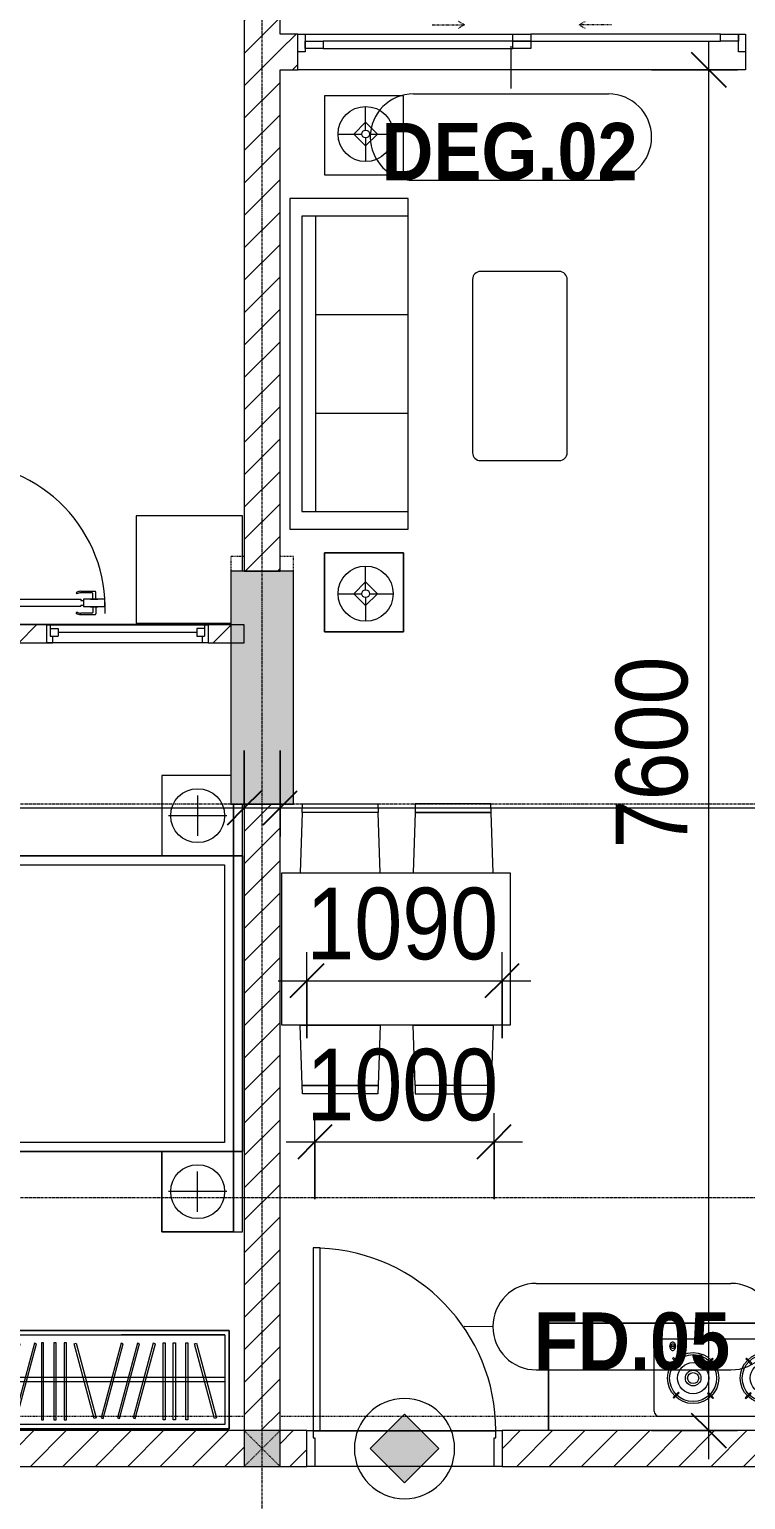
# Model space of a CAD drawing. Header units: millimetres. Extents: x 1591 to 240306, y -15958 to 82755.
# Drawn here: x 117854 to 121854, y 35352 to 43563 of the extents above; entities that cross this region are included whole.
import ezdxf

# ---------------------------------------------------------------- set-up
doc = ezdxf.new("R2010")
doc.units = ezdxf.units.MM
for name, pattern in [('Dash', [6, 3, -3]), ('Dash 1_8_', [6.35, 3.175, -3.175]), ('Grid Line', [22.225, 12.7, -3.175, 3.175, -3.175])]:
    doc.linetypes.add(name, pattern=pattern)
for name, color, linetype, lineweight in [('0-1', 7, 'Continuous', 5), ('A-ANNO-DIMS', 211, 'Continuous', 9), ('A-ANNO-DIMS-160', 211, 'Continuous', 9), ('A-ANNO-NOTE', 131, 'Continuous', 9), ('A-AREA', 32, 'Dash 1_8_', 9), ('A-DETL-GENF-1', 9, 'Continuous', 9), ('A-DETL-GENF-2', 1, 'Continuous', 9), ('A-DOOR', 31, 'Continuous', 9), ('A-DOOR-1', 254, 'Continuous', 9), ('A-DOOR-2', 9, 'Continuous', 9), ('A-DOOR-3', 1, 'Continuous', 9), ('A-DOOR-FRAM', 31, 'Continuous', 9), ('A-DOOR-FRAM-1', 1, 'Continuous', 9), ('A-DOOR-HDLN', 31, 'Dash', 9), ('A-DOOR-IDEN', 31, 'Continuous', 9), ('A-FLOR-1', 250, 'Continuous', 9), ('A-FLOR-2', 9, 'Continuous', 9), ('A-GLAZ-1', 254, 'Continuous', 9), ('A-GLAZ-2', 9, 'Continuous', 9), ('A-WALL', 113, 'Continuous', 9), ('A-WALL-1', 253, 'Continuous', 18), ('A-WALL-2', 9, 'Continuous', 9), ('A-WALL-3', 113, 'Continuous', 18), ('A-WALL-PATT-1', 10, 'Continuous', 9), ('A-WALL-PATT-2', 111, 'Continuous', 9), ('G-IMPT-1', 254, 'Continuous', 9), ('I-FURN', 30, 'Continuous', 9), ('I-FURN-1', 254, 'Continuous', 9), ('S-COLS', 52, 'Continuous', 9), ('S-COLS-1', 52, 'Continuous', 5), ('S-COLS-2', 7, 'Continuous', 18), ('S-COLS-5', 52, 'Continuous', 18), ('S-COLS-HDLN', 52, 'Dash', 9), ('S-GRID-1', 1, 'Grid Line', 9)]:
    doc.layers.add(name, color=color, linetype=linetype, lineweight=lineweight)
doc.styles.add('Arial_B_3', font='arialbd_0.ttf', dxfattribs={"width": 0.9, "height": 320})
doc.styles.add('UTM Avo', font='UTM Avo.ttf', dxfattribs={"width": 0.9, "height": 400})
doc.dimstyles.new('1_Dim_chi_tiet_2_5', dxfattribs={"dimscale": 304.8, "dimtxt": 399.720379, "dimasz": 0.629921, "dimexe": 0.524934, "dimexo": 0.0625, "dimgap": 0.052493, "dimtad": 1, "dimdec": 0, "dimrnd": 5, "dimzin": 0, "dimdsep": 46, "dimtxsty": 'UTM Avo', "dimblk1": 'OBLIQUE', "dimblk2": 'OBLIQUE', "dimsah": 1, "dimcen": 0.09, "dimdle": 0.524934, "dimazin": 0, "dimtfac": 1, "dimtdec": 4, "dimtix": 1, "dimtmove": 0, "dimatfit": 3, "dimfxl": 1.049869, "dimfxlon": 1, "dimtvp": 1, "dimtolj": 1, "dimtzin": 0, "dimarcsym": 2})
doc.dimstyles.new('1_Dim_chi_tiet_2_5_1', dxfattribs={"dimscale": 304.8, "dimtxt": 399.720379, "dimasz": 0.629921, "dimexe": 0.524934, "dimexo": 0.0625, "dimgap": 0.052493, "dimtad": 1, "dimdec": 0, "dimrnd": 5, "dimzin": 0, "dimdsep": 46, "dimtxsty": 'UTM Avo', "dimblk1": 'OBLIQUE', "dimblk2": 'OBLIQUE', "dimsah": 1, "dimcen": 0.09, "dimdle": 0.524934, "dimazin": 0, "dimtfac": 1, "dimtdec": 4, "dimtix": 1, "dimtmove": 0, "dimatfit": 3, "dimfxl": 1.049869, "dimfxlon": 1, "dimtvp": 1, "dimtolj": 1, "dimtzin": 0, "dimarcsym": 2})
pattern_1 = [(45, (11001.35, 0), (-90.50967, 90.50967), [])]

# ---------------------------------------------------------------- blocks, each defined once
blk = doc.blocks.new('NCV_TKTC_KET CAU_rvt-1-TKCS_MB TẦNG 3-4')
at = {"layer": 'S-COLS-1'}
blk.add_hatch(color=256, dxfattribs=at).paths.add_polyline_path([(108327.6, 39236.9), (108327.6, 40536.9), (107977.6, 40536.9), (107977.6, 39236.9)])
at = {"layer": 'A-FLOR-1'}
blk.add_line((107977.6, 40239), (106452.6, 40239), dxfattribs=at)
at = {"layer": 'S-COLS-2'}
for p, q in [((108327.6, 40536.9), (107977.6, 40536.9)), ((107977.6, 40536.9), (107977.6, 39236.9)), ((108327.6, 39236.9), (108327.6, 40536.9)), ((107977.6, 39236.9), (108327.6, 39236.9))]:
    blk.add_line(p, q, dxfattribs=at)
blk = doc.blocks.new('RES_BAN AN 1 - RES_BAN AN 1-885813-TKCS_MB TẦNG 3-4')
at = {"layer": 'I-FURN-1'}
for p, q in [((-425, 1275), (425, 1275)), ((-425, 0), (-425, 1275)), ((425, 1275), (425, 0)), ((-761.9, 1168.8), (-809.6, 1167.2)), ((-809.6, 1167.2), (-809.6, 745.3)), ((-425, 1180), (-761.9, 1168.8)), ((-761.9, 1168.8), (-761.9, 743.8)), ((-761.9, 743.8), (-761.9, 1168.8)), ((-425, 732.5), (-425, 1180)), ((425, 1180), (761.9, 1168.8)), ((425, 732.5), (425, 1180)), ((761.9, 1168.8), (761.9, 743.8)), ((761.9, 1168.8), (761.9, 743.8)), ((809.6, 1167.2), (761.9, 1168.8)), ((809.6, 745.3), (809.6, 1167.2)), ((-809.6, 745.3), (-761.9, 743.8)), ((-761.9, 743.8), (-425, 732.5)), ((761.9, 743.8), (425, 732.5)), ((761.9, 743.8), (809.6, 745.3)), ((-809.6, 536.9), (-761.9, 538.5)), ((-809.6, 115.1), (-809.6, 536.9)), ((-425, 549.7), (-761.9, 538.5)), ((-761.9, 538.5), (-761.9, 113.5)), ((-761.9, 538.5), (-761.9, 113.5)), ((-425, 102.3), (-425, 549.7)), ((425, 549.7), (761.9, 538.5)), ((425, 102.3), (425, 549.7)), ((761.9, 538.5), (761.9, 113.5)), ((761.9, 538.5), (809.6, 536.9)), ((761.9, 113.5), (761.9, 538.5)), ((809.6, 536.9), (809.6, 115.1)), ((-761.9, 113.5), (-809.6, 115.1)), ((-761.9, 113.5), (-425, 102.3)), ((761.9, 113.5), (425, 102.3)), ((809.6, 115.1), (761.9, 113.5)), ((425, 0), (-425, 0))]:
    blk.add_line(p, q, dxfattribs=at)
blk = doc.blocks.new('LOBBY_SOFA_1 - LOBBY_SOFA_1-885811-TKCS_MB TẦNG 3-4')
at = {"layer": 'I-FURN'}
for p, q in [((-2556, 0), (-2556, -660)), ((-708, 0), (-2556, 0)), ((-708, -660), (-708, 0)), ((-2457, -66), (-2457, -660)), ((-807, -66), (-2457, -66)), ((-807, -660), (-807, -66)), ((-807, -143), (-2457, -143)), ((-1907, -143), (-1907, -660)), ((-1357, -143), (-1357, -660)), ((-3128.2, -193.5), (-2688.2, -193.5)), ((-3128.2, -633.5), (-3128.2, -193.5)), ((-2688.2, -193.5), (-2688.2, -633.5)), ((-575.9, -193.5), (-575.9, -633.5)), ((-135.9, -193.5), (-575.9, -193.5)), ((-135.9, -633.5), (-135.9, -193.5)), ((-2915.4, -269), (-2915.4, -401)), ((-348.6, -269), (-348.6, -401)), ((-2915.4, -357), (-2981.4, -423)), ((-2849.4, -423), (-2915.4, -357)), ((-414.6, -423), (-348.6, -357)), ((-348.6, -357), (-282.6, -423)), ((-2937.4, -423), (-3069.4, -423)), ((-2981.4, -423), (-2915.4, -489)), ((-2915.4, -489), (-2849.4, -423)), ((-2915.4, -445), (-2915.4, -577)), ((-2893.4, -423), (-2761.4, -423)), ((-370.6, -423), (-502.6, -423)), ((-348.6, -489), (-414.6, -423)), ((-282.6, -423), (-348.6, -489)), ((-348.6, -445), (-348.6, -577)), ((-326.6, -423), (-194.6, -423)), ((-2688.2, -633.5), (-3128.2, -633.5)), ((-575.9, -633.5), (-135.9, -633.5)), ((-2556, -660), (-708, -660)), ((-2172.3, -1064.5), (-2172.3, -1504.5)), ((-1160.3, -1020.5), (-2128.3, -1020.5)), ((-1116.3, -1504.5), (-1116.3, -1064.5)), ((-2128.3, -1548.5), (-1160.3, -1548.5))]:
    blk.add_line(p, q, dxfattribs=at)
for centre, radius in [((-2915.4, -423), 154), ((-348.6, -423), 154), ((-2915.4, -423), 22), ((-348.6, -423), 22)]:
    blk.add_circle(centre, radius, dxfattribs=at)
for centre, start, end in [((-2128.3, -1064.5), 90, 180), ((-1160.3, -1064.5), 0, 90), ((-2128.3, -1504.5), 180, 270), ((-1160.3, -1504.5), 270, 0)]:
    blk.add_arc(centre, 44, start, end, dxfattribs=at)
at = {"layer": 'I-FURN-1'}
for p, q in [((-708, 0), (-2556, 0)), ((-2556, 0), (-2556, -660)), ((-708, -660), (-708, 0)), ((-2688.2, -193.5), (-3128.2, -193.5)), ((-3128.2, -193.5), (-3128.2, -633.5)), ((-2688.2, -633.5), (-2688.2, -193.5)), ((-135.9, -193.5), (-575.9, -193.5)), ((-575.9, -193.5), (-575.9, -633.5)), ((-135.9, -633.5), (-135.9, -193.5)), ((-3128.2, -633.5), (-2688.2, -633.5)), ((-575.9, -633.5), (-135.9, -633.5)), ((-2556, -660), (-708, -660)), ((-2172.3, -1064.5), (-2172.3, -1504.5)), ((-1160.3, -1020.5), (-2128.3, -1020.5)), ((-1116.3, -1504.5), (-1116.3, -1064.5)), ((-2128.3, -1548.5), (-1160.3, -1548.5))]:
    blk.add_line(p, q, dxfattribs=at)
for centre, start, end in [((-2128.3, -1064.5), 90, 180), ((-1160.3, -1064.5), 0, 90), ((-2128.3, -1504.5), 180, 270), ((-1160.3, -1504.5), 270, 0)]:
    blk.add_arc(centre, 44, start, end, dxfattribs=at)
blk = doc.blocks.new('HE BEP B_ - HE BEP B_-440115-TKCS_MB TẦNG 3-4')
at = {"layer": 'I-FURN'}
for p, q in [((599.3, 521.3), (1380.9, 521.3)), ((569.3, 491.3), (569.3, 119.3)), ((679.8, 418.4), (675.4, 414)), ((675.4, 414), (704.6, 384.9)), ((709, 389.3), (679.8, 418.4)), ((897.4, 421.2), (868.3, 392)), ((872.7, 387.6), (901.8, 416.8)), ((901.8, 416.8), (897.4, 421.2)), ((1078.5, 416.8), (1082.9, 421.2)), ((1107.6, 387.6), (1078.5, 416.8)), ((1082.9, 421.2), (1112, 392)), ((1271.3, 389.3), (1300.4, 418.4)), ((1304.8, 414), (1275.7, 384.9)), ((1300.4, 418.4), (1304.8, 414)), ((1410.9, 491.3), (1410.9, 119.3)), ((704.6, 384.9), (709, 389.3)), ((868.3, 392), (872.7, 387.6)), ((1112, 392), (1107.6, 387.6)), ((1275.7, 384.9), (1271.3, 389.3)), ((672.7, 196.4), (701.8, 225.6)), ((677.1, 192.1), (672.7, 196.4)), ((706.2, 221.2), (677.1, 192.1)), ((701.8, 225.6), (706.2, 221.2)), ((865.5, 223.9), (869.9, 228.3)), ((894.6, 194.8), (865.5, 223.9)), ((869.9, 228.3), (899, 199.2)), ((899, 199.2), (894.6, 194.8)), ((1110.3, 228.3), (1081.2, 199.2)), ((1081.2, 199.2), (1085.6, 194.8)), ((1085.6, 194.8), (1114.7, 223.9)), ((1114.7, 223.9), (1110.3, 228.3)), ((1278.4, 225.6), (1274, 221.2)), ((1274, 221.2), (1303.2, 192.1)), ((1307.6, 196.4), (1278.4, 225.6)), ((1303.2, 192.1), (1307.6, 196.4)), ((599.3, 89.3), (1380.9, 89.3)), ((656.9, 130.4), (656.9, 126.5)), ((689.4, 130.4), (656.9, 130.4)), ((656.9, 126.5), (689.4, 126.5)), ((689.4, 126.5), (689.4, 130.4)), ((1290.8, 126.5), (1290.8, 130.4)), ((1290.8, 130.4), (1323.3, 130.4)), ((1323.3, 126.5), (1290.8, 126.5)), ((1323.3, 130.4), (1323.3, 126.5))]:
    blk.add_line(p, q, dxfattribs=at)
for centre, radius in [((787.2, 306.6), 142.6), ((787.2, 306.6), 131.3), ((1193, 306.6), 142.6), ((1193, 306.6), 131.3), ((787.2, 306.6), 87.2), ((787.2, 306.6), 43.6), ((787.2, 306.6), 30.9), ((1193, 306.6), 87.2), ((1193, 306.6), 43.6), ((1193, 306.6), 30.9)]:
    blk.add_circle(centre, radius, dxfattribs=at)
for centre, radius, start, end in [((599.3, 491.3), 30, 90, 180), ((1380.9, 491.3), 30, 0, 90), ((599.3, 119.3), 30, 180, 270), ((690.4, 128.8), 33.5, 163.94189, 180), ((690.4, 128.8), 33.5, 180, 196.05811), ((681.9, 131.3), 24.7, 145.20397, 163.94189), ((681.9, 126.4), 24.7, 196.05811, 214.79603), ((673.1, 128.4), 11.6, 9.9102, 170.0898), ((673.1, 128.4), 11.6, 189.71775, 350.28225), ((676.6, 135), 18.1, 120.79762, 145.20397), ((676.6, 122.6), 18.1, 214.79603, 239.20238), ((673.2, 140.7), 11.5, 90, 120.79762), ((673.2, 116.9), 11.5, 239.20238, 270), ((673.2, 140.7), 11.5, 59.20238, 90), ((673.2, 116.9), 11.5, 270, 300.79762), ((669.8, 135), 18.1, 34.79603, 59.20238), ((669.8, 122.6), 18.1, 300.79762, 325.20397), ((664.4, 131.3), 24.7, 16.05811, 34.79603), ((664.4, 126.4), 24.7, 325.20397, 343.94189), ((655.9, 128.8), 33.5, 0, 16.05811), ((655.9, 128.8), 33.5, 343.94189, 0), ((1324.3, 128.8), 33.5, 163.94189, 180), ((1324.3, 128.8), 33.5, 180, 196.05811), ((1315.8, 131.3), 24.7, 145.20397, 163.94189), ((1315.8, 126.4), 24.7, 196.05811, 214.79603), ((1310.5, 135), 18.1, 120.79762, 145.20397), ((1310.5, 122.6), 18.1, 214.79603, 239.20238), ((1307.2, 128.4), 11.6, 9.9102, 170.0898), ((1307.2, 128.4), 11.6, 189.71775, 350.28225), ((1307.1, 140.7), 11.5, 90, 120.79762), ((1307.1, 116.9), 11.5, 239.20238, 270), ((1307.1, 140.7), 11.5, 59.20238, 90), ((1307.1, 116.9), 11.5, 270, 300.79762), ((1303.7, 135), 18.1, 34.79603, 59.20238), ((1303.7, 122.6), 18.1, 300.79762, 325.20397), ((1298.3, 131.3), 24.7, 16.05811, 34.79603), ((1298.3, 126.4), 24.7, 325.20397, 343.94189), ((1289.8, 128.8), 33.5, 0, 16.05811), ((1289.8, 128.8), 33.5, 343.94189, 0), ((1380.9, 119.3), 30, 270, 0)]:
    blk.add_arc(centre, radius, start, end, dxfattribs=at)
at = {"layer": 'I-FURN-1'}
for p, q in [((2000, 600), (2000, 0)), ((2000, 0), (2000, 600)), ((2000, 0), (0, 0)), ((0, 0), (2000, 0)), ((0, 0), (0, -1600)), ((0, 0), (0, -1600)), ((-121.9, -320.4), (-478.1, -320.4)), ((-495.6, -337.9), (-495.6, -1182.5)), ((-441.3, -773.8), (-441.3, -400.4)), ((-410.2, -351.9), (-410.2, -822.3)), ((-388, -347.1), (-183.5, -347.1)), ((-382.2, -347.1), (-382.2, -827.2)), ((-354.2, -347.1), (-354.2, -827.2)), ((-326.2, -347.1), (-326.2, -827.2)), ((-298.2, -347.1), (-298.2, -827.2)), ((-270.2, -347.1), (-270.2, -827.2)), ((-242.2, -347.1), (-242.2, -827.2)), ((-214.2, -347.1), (-214.2, -827.2)), ((-186.2, -347.1), (-186.2, -827.2)), ((-158.2, -353.5), (-158.2, -820.8)), ((-130.2, -400.4), (-130.2, -773.8)), ((-104.4, -1182.5), (-104.4, -337.9)), ((-183.5, -827.2), (-388, -827.2)), ((-371.1, -881.2), (-184.4, -881.2)), ((-424.5, -1120), (-424.5, -934.5)), ((-131.1, -934.5), (-131.1, -1120)), ((-453.5, -1016.6), (-446.4, -1004.2)), ((-444.4, -1042.1), (-323.5, -1093.7)), ((-314.6, -1078.3), (-419.7, -999.4)), ((-323.5, -1093.7), (-314.6, -1078.3)), ((-478.1, -1200), (-121.9, -1200)), ((-184.4, -1173.3), (-371.1, -1173.3)), ((0, -1600), (-600, -1600)), ((0, -1600), (-600, -1600))]:
    blk.add_line(p, q, dxfattribs=at)
for centre, radius in [((-451.1, -961.5), 17.8), ((-451.1, -1068.2), 17.8), ((-317.8, -1028.4), 22.2)]:
    blk.add_circle(centre, radius, dxfattribs=at)
for centre, radius, start, end in [((-478.1, -337.9), 17.5, 90, 180), ((-121.9, -337.9), 17.5, 360, 90), ((-388, -400.4), 53.3, 90, 180), ((-183.5, -400.4), 53.3, 0, 90), ((-388, -773.8), 53.3, 180, 270), ((-183.5, -773.8), 53.3, 270, 0), ((-371.1, -934.5), 53.3, 90, 180), ((-184.4, -934.5), 53.3, 0, 90), ((-438.1, -1025.5), 17.8, 150.0479, 249.46209), ((-431, -1013.1), 17.8, 50.53825, 150.0479), ((-371.1, -1120), 53.3, 180, 270), ((-184.4, -1120), 53.3, 270, 0), ((-478.1, -1182.5), 17.5, 180, 270), ((-121.9, -1182.5), 17.5, 270, 360)]:
    blk.add_arc(centre, radius, start, end, dxfattribs=at)
blk = doc.blocks.new('M_Fixed - 900 x 1400-901190-TKCS_MB TẦNG 3-4')
at = {"layer": 'A-GLAZ-2'}
for p, q in [((-450, 63), (-431, 63)), ((-431, 63), (-431, 0)), ((-431, 44), (-387, 44)), ((-387, 44), (-387, 0)), ((-387, 22), (387, 22)), ((387, 44), (387, 0)), ((431, 44), (387, 44)), ((431, 63), (431, 0)), ((448.9, 63), (431, 63)), ((-450, -37), (-418, -37)), ((-431, 0), (-387, 0)), ((-418, 0), (-418, -37)), ((387, 0), (431, 0)), ((418, 0), (418, -37)), ((450, -37), (418, -37))]:
    blk.add_line(p, q, dxfattribs=at)
blk = doc.blocks.new('GIUONG NGU-2TAB-1600x2000 - GIUONG NGU-2TAB-1600x2000-V182-TKCS_MB TẦNG 3-4')
at = {"layer": 'I-FURN-1'}
for p, q in [((458.5, 0), (168.3, 0)), ((458.5, -50), (458.5, 0)), ((2108.2, 0), (458.5, 0)), ((458.5, 0), (458.5, -50)), ((458.5, 0), (2108.2, 0)), ((2108.2, -50), (2108.2, 0)), ((8.5, -65), (8.5, -450.3)), ((8.5, -65), (8.5, -450.3)), ((458.5, -50), (168.3, -50)), ((168.3, -50), (458.5, -50)), ((458.5, -50), (168.3, -50)), ((458.5, -450.3), (458.5, -50)), ((2108.2, -50), (458.5, -50)), ((458.5, -50), (458.5, -1938.9)), ((458.5, -50), (2108.2, -50)), ((458.5, -1938.9), (458.5, -50)), ((458.5, -450.3), (458.5, -50)), ((458.5, -50), (2108.2, -50)), ((2558.2, 0), (2108.2, 0)), ((2108.2, 0), (2108.2, -50)), ((2558.2, -50), (2108.2, -50)), ((2108.2, -50), (2108.2, -450.3)), ((2108.2, -1938.9), (2108.2, -50)), ((2108.2, -50), (2558.2, -50)), ((2108.2, -50), (2558.2, -50)), ((2108.2, -450.3), (2108.2, -50)), ((2108.2, -50), (2108.2, -1938.9)), ((2558.2, -50), (2558.2, 0)), ((2558.2, -450.3), (2558.2, -50)), ((2558.2, -50), (2558.2, -450.3)), ((233.5, -86.8), (233.5, -413.5)), ((508.5, -100), (2058.2, -100)), ((508.5, -1938.9), (508.5, -100)), ((2058.2, -100), (2058.2, -1938.9)), ((2333.2, -86.8), (2333.2, -413.5)), ((120.2, -250.2), (346.8, -250.2)), ((2446.5, -250.2), (2219.8, -250.2)), ((8.5, -450.3), (458.5, -450.3)), ((8.5, -450.3), (458.5, -450.3)), ((2108.2, -450.3), (2558.2, -450.3)), ((2558.2, -450.3), (2108.2, -450.3)), ((1997.1, -2000), (569.6, -2000)), ((569.6, -2050), (1997.1, -2050)), ((1997.1, -2050), (569.6, -2050))]:
    blk.add_line(p, q, dxfattribs=at)
for centre in [(233.5, -250.2), (2333.2, -250.2)]:
    blk.add_circle(centre, 150.7, dxfattribs=at)
for centre, radius, start, end in [((569.6, -1938.9), 111.1, 180, 270), ((569.6, -1938.9), 111.1, 180, 270), ((569.6, -1938.9), 61.1, 180, 270), ((1997.1, -1938.9), 111.1, 270, 360), ((1997.1, -1938.9), 61.1, 270, 0), ((1997.1, -1938.9), 111.1, 270, 0)]:
    blk.add_arc(centre, radius, start, end, dxfattribs=at)
blk = doc.blocks.new('TU QUAN AO-SUITE ROOM_3 - TU QUAN AO-SUITE ROOM_3-885817-TKCS_MB TẦNG 3-4')
at = {"layer": 'I-FURN-1'}
for p, q in [((0, 0), (-550, 0)), ((-550, 0), (-550, -1500)), ((-550, -1500), (-550, 0)), ((-550, 0), (0, 0)), ((0, -1500), (0, 0)), ((0, 0), (0, -1500)), ((-550, -24), (-550, -576)), ((-526, -24), (-24, -24)), ((-526, -1476), (-526, -24)), ((-526, -24), (-526, -600)), ((-478.3, -181.1), (-61.3, -69.4)), ((-58.2, -80.9), (-475.2, -192.7)), ((-287, -24), (-287, -576)), ((-263, -24), (-263, -576)), ((-61.3, -69.4), (-58.2, -80.9)), ((-24, -24), (-24, -1476)), ((-480.1, -229.7), (-50.1, -229.7)), ((-480.1, -241.7), (-480.1, -229.7)), ((-50.1, -241.7), (-480.1, -241.7)), ((-475.2, -192.7), (-478.3, -181.1)), ((-50.1, -229.7), (-50.1, -241.7)), ((-480.1, -299.2), (-50.1, -299.2)), ((-480.1, -311.2), (-480.1, -299.2)), ((-50.1, -311.2), (-480.1, -311.2)), ((-50.1, -299.2), (-50.1, -311.2)), ((-480.1, -356.4), (-50.1, -356.4)), ((-480.1, -368.4), (-480.1, -356.4)), ((-50.1, -368.4), (-480.1, -368.4)), ((-50.1, -356.4), (-50.1, -368.4)), ((-475.2, -411.5), (-478.3, -423.1)), ((-478.3, -423.1), (-61.3, -534.9)), ((-58.2, -523.3), (-475.2, -411.5)), ((-475.2, -500.3), (-478.3, -511.9)), ((-478.3, -511.9), (-61.3, -623.6)), ((-58.2, -612.1), (-475.2, -500.3)), ((-61.3, -534.9), (-58.2, -523.3)), ((-526, -1476), (-526, -600)), ((-475.2, -591.5), (-478.3, -603.1)), ((-478.3, -603.1), (-61.3, -714.9)), ((-58.2, -703.3), (-475.2, -591.5)), ((-287, -576), (-287, -1476)), ((-263, -576), (-263, -1476)), ((-61.3, -623.6), (-58.2, -612.1)), ((-61.3, -714.9), (-58.2, -703.3)), ((-478.3, -853.9), (-61.3, -742.1)), ((-58.2, -753.7), (-475.2, -865.5)), ((-61.3, -742.1), (-58.2, -753.7)), ((-475.2, -865.5), (-478.3, -853.9)), ((-480.1, -908.6), (-480.1, -920.6)), ((-480.1, -908.6), (-480.1, -920.6)), ((-50.1, -908.6), (-480.1, -908.6)), ((-480.1, -920.6), (-50.1, -920.6)), ((-480.1, -965.8), (-480.1, -977.8)), ((-480.1, -965.8), (-480.1, -977.8)), ((-50.1, -965.8), (-480.1, -965.8)), ((-480.1, -977.8), (-50.1, -977.8)), ((-50.1, -920.6), (-50.1, -908.6)), ((-50.1, -977.8), (-50.1, -965.8)), ((-480.1, -1035.3), (-480.1, -1047.3)), ((-480.1, -1035.3), (-480.1, -1047.3)), ((-50.1, -1035.3), (-480.1, -1035.3)), ((-480.1, -1047.3), (-50.1, -1047.3)), ((-50.1, -1047.3), (-50.1, -1035.3)), ((-475.2, -1075.3), (-478.3, -1086.9)), ((-478.3, -1086.9), (-61.3, -1198.6)), ((-58.2, -1187.1), (-475.2, -1075.3)), ((-475.2, -1166.5), (-478.3, -1178.1)), ((-478.3, -1178.1), (-61.3, -1289.9)), ((-58.2, -1278.3), (-475.2, -1166.5)), ((-61.3, -1198.6), (-58.2, -1187.1)), ((-61.3, -1289.9), (-58.2, -1278.3)), ((-480.1, -1320.5), (-480.1, -1332.5)), ((-480.1, -1320.5), (-480.1, -1332.5)), ((-50.1, -1320.5), (-480.1, -1320.5)), ((-480.1, -1332.5), (-50.1, -1332.5)), ((-480.1, -1386.9), (-480.1, -1398.9)), ((-480.1, -1386.9), (-480.1, -1398.9)), ((-50.1, -1386.9), (-480.1, -1386.9)), ((-50.1, -1332.5), (-50.1, -1320.5)), ((-50.1, -1398.9), (-50.1, -1386.9)), ((-24, -1476), (-526, -1476)), ((-480.1, -1398.9), (-50.1, -1398.9)), ((-550, -1500), (0, -1500)), ((0, -1500), (-550, -1500))]:
    blk.add_line(p, q, dxfattribs=at)
blk = doc.blocks.new('MAY GIAT - MAY GIAT_dwg-V117-TKCS_MB TẦNG 3-4')
at = {"layer": 'G-IMPT-1'}
blk.add_line((315, 596.6), (5, 596.6), dxfattribs=at)
at = {"layer": 'G-IMPT-1', "flags": 128}
blk.add_lwpolyline([(5, 596.6), (5, 2.3), (605, 2.3), (605, 531.6)], dxfattribs=at)
blk = doc.blocks.new('MAY GIAT - MAY GIAT-V184-TKCS_MB TẦNG 3-4')
at = {"layer": 'I-FURN-1'}
for p, q in [((5, 596.6), (5, 2.3)), ((315, 596.6), (5, 596.6)), ((605, 2.3), (605, 531.6)), ((5, 2.3), (605, 2.3))]:
    blk.add_line(p, q, dxfattribs=at)
blk.add_blockref('MAY GIAT - MAY GIAT_dwg-V117-TKCS_MB TẦNG 3-4', (0, 0))
blk = doc.blocks.new('DOOR_CW_01 CANH MO-PANEL KINH - DIG_01-900x2200-CỬA NHÔM KÍNH-901215-TKCS_MB TẦNG 3-4')
at = {"layer": 'A-DETL-GENF-1'}
for p, q in [((-397, -182), (-397, -62)), ((-397, -62), (-357, -62)), ((-357, -62), (-357, -182)), ((-357, -182), (-397, -182)), ((-397, -196), (-391, -196)), ((-397, -738), (-397, -196)), ((-391, -196), (-391, -182)), ((-391, -182), (-363, -182)), ((-363, -182), (-363, -196)), ((-357, -196), (-363, -196)), ((-357, -196), (-357, -738)), ((-442, -737), (-442, -816.5)), ((-434, -799.5), (-434, -737)), ((-433.9, -711.2), (-427.3, -715.8)), ((-397, -738), (-391, -738)), ((-391, -752), (-391, -738)), ((-357, -738), (-363, -738)), ((-363, -738), (-363, -752)), ((-320.1, -711.2), (-326.7, -715.8)), ((-320, -799.5), (-320, -737)), ((-312, -737), (-312, -816.5)), ((-399, -820.5), (-438, -820.5)), ((-399, -803.5), (-430, -803.5)), ((-399, -792.2), (-399, -831.8)), ((-397, -792.2), (-399, -792.2)), ((-357, -752), (-397, -752)), ((-397, -752), (-397, -872)), ((-397, -792.2), (-397, -831.8)), ((-363, -752), (-391, -752)), ((-357, -872), (-357, -752)), ((-357, -792.2), (-357, -831.8)), ((-357, -792.2), (-355, -792.2)), ((-355, -792.2), (-355, -831.8)), ((-355, -803.5), (-324, -803.5)), ((-355, -820.5), (-316, -820.5)), ((-399, -831.8), (-397, -831.8)), ((-397, -872), (-357, -872)), ((-355, -831.8), (-357, -831.8))]:
    blk.add_line(p, q, dxfattribs=at)
blk.add_circle((-407, -60), 10, dxfattribs=at)
for centre, radius, start, end in [((-407, -60), 814, 268, 0), ((-397, -737), 45, 145, 180), ((-397, -737), 37, 145, 180), ((-357, -737), 37, 0, 35), ((-357, -737), 45, 360, 35), ((-438, -816.5), 4, 180, 270), ((-430, -799.5), 4, 180, 270), ((-324, -799.5), 4, 270, 0), ((-316, -816.5), 4, 270, 0)]:
    blk.add_arc(centre, radius, start, end, dxfattribs=at)
at = {"layer": 'A-DOOR-2'}
for p, q in [((-450, -50), (-450, 50)), ((-450, 50), (-400, 50)), ((-400, 50), (-400, 0)), ((400, 0), (400, 50)), ((400, 50), (450, 50)), ((450, 50), (450, -50)), ((-410, -50), (-450, -50)), ((-410, 0), (-410, -50)), ((-400, 0), (-410, 0)), ((-407, -50), (-382, -50)), ((410, 0), (400, 0)), ((410, -50), (410, 0)), ((450, -50), (410, -50))]:
    blk.add_line(p, q, dxfattribs=at)
blk = doc.blocks.new('NCV_TKTC_TANG 3 - 4_rvt-2-TKCS_MB TẦNG 3-4')
at = {"layer": 'A-WALL-PATT-1'}
h = blk.add_hatch(dxfattribs=at)
h.set_pattern_fill('FP_1', color=256, style=0, pattern_type=2)
h.set_pattern_definition([(45, (0, 0), (-90.50967, 90.50967), [])])
h.paths.add_polyline_path([(108052.6, 40136.9), (108052.6, 40236.9), (107850.5, 40236.9), (107850.5, 40136.9)])
h.paths.add_polyline_path([(106950.5, 40136.9), (106950.5, 40236.9), (106552.6, 40236.9), (106552.6, 40136.9)])
h.paths.add_polyline_path([(106352.6, 40136.9), (106352.6, 40236.9), (106050.5, 40236.9), (106050.5, 40136.9), (106087.4, 40136.9)])
h.paths.add_polyline_path([(105150.5, 40136.9), (105150.5, 40236.9), (104850.9, 40236.9), (104850.9, 40136.9), (105052.6, 40136.9)])
h.paths.add_polyline_path([(104050.9, 40136.9), (104050.9, 40236.9), (103252.6, 40236.9), (103252.6, 40136.9), (103669.4, 40136.9)])
at = {"layer": 'A-FLOR-2'}
for p, q in [((110852.6, 43336.9), (108352.6, 43336.9)), ((108437.6, 35736.9), (109457.6, 35736.9))]:
    blk.add_line(p, q, dxfattribs=at)
at = {"layer": 'A-WALL-1'}
for p, q in [((106950.5, 40236.9), (106552.6, 40236.9)), ((106950.5, 40136.9), (106950.5, 40236.9)), ((108052.6, 40236.9), (107850.5, 40236.9)), ((107850.5, 40236.9), (107850.5, 40136.9)), ((108052.6, 40136.9), (108052.6, 40236.9)), ((106552.6, 40136.9), (106950.5, 40136.9)), ((107850.5, 40136.9), (108052.6, 40136.9))]:
    blk.add_line(p, q, dxfattribs=at)
at = {"layer": 'A-WALL-2'}
for p, q in [((106950.5, 40236.9), (107850.5, 40236.9)), ((107850.5, 40136.9), (106950.5, 40136.9))]:
    blk.add_line(p, q, dxfattribs=at)
at = {"layer": 'A-DOOR-1', "rotation": 89.99999999999892}
blk.add_blockref('DOOR_CW_01 CANH MO-PANEL KINH - DIG_01-900x2200-CỬA NHÔM KÍNH-901215-TKCS_MB TẦNG 3-4', (106402.6, 40736.9), dxfattribs=at)
at = {"layer": 'A-GLAZ-1'}
blk.add_blockref('M_Fixed - 900 x 1400-901190-TKCS_MB TẦNG 3-4', (107400.5, 40173.9), dxfattribs=at)
at = {"layer": 'I-FURN-1'}
for name, p, rotation in [('LOBBY_SOFA_1 - LOBBY_SOFA_1-885811-TKCS_MB TẦNG 3-4', (108307.6, 43326.9), 90.00000000000017), ('MAY GIAT - MAY GIAT-V184-TKCS_MB TẦNG 3-4', (107445.9, 40851.9), 269.9999999999998), ('GIUONG NGU-2TAB-1600x2000 - GIUONG NGU-2TAB-1600x2000-V182-TKCS_MB TẦNG 3-4', (108042.6, 39405.2), 270.0000000000005), ('RES_BAN AN 1 - RES_BAN AN 1-885813-TKCS_MB TẦNG 3-4', (108262.6, 38427.4), 269.9999999999999), ('HE BEP B_ - HE BEP B_-440115-TKCS_MB TẦNG 3-4', (111752.6, 36337.4), 180), ('TU QUAN AO-SUITE ROOM_3 - TU QUAN AO-SUITE ROOM_3-885817-TKCS_MB TẦNG 3-4', (107967.6, 35746.9), 269.9999999999996)]:
    blk.add_blockref(name, p, dxfattribs=dict(at, rotation=rotation))
blk = doc.blocks.new('FD_05 - FD_05-1000x2200mm-835433-TKCS_MB TẦNG 3-4')
at = {"layer": 'A-DETL-GENF-2'}
for p, q in [((510, -100), (470, -100)), ((470, -100), (470, -1120)), ((510, -1120), (510, -100)), ((470, -1120), (510, -1120))]:
    blk.add_line(p, q, dxfattribs=at)
blk.add_arc((510, -100), 1020, 180, 267.75253, dxfattribs=at)
at = {"layer": 'A-DOOR-FRAM-1'}
for p, q in [((-545, 100), (-500, 100)), ((-545, -100), (-545, 100)), ((-500, 100), (-500, -60)), ((500, 100), (545, 100)), ((500, -60), (500, 100)), ((545, 100), (545, -100)), ((-500, -60), (-510, -60)), ((-510, -60), (-510, -100)), ((510, -60), (500, -60)), ((510, -100), (510, -60)), ((-510, -100), (-545, -100)), ((545, -100), (510, -100))]:
    blk.add_line(p, q, dxfattribs=at)
blk = doc.blocks.new('DEG_02-DEG_03 - DEG_02-2500x2400mm-CỬA ĐI 02 CÁNH TRƯỢT-841416-TKCS_MB TẦNG 3-4')
at = {"layer": 'A-DOOR'}
for p, q in [((-1210, -100), (-1210, -60)), ((-1210, -60), (-1110, -60)), ((-1110, -60), (-1110, -100)), ((-50, -60), (-1110, -60)), ((-50, -60), (-50, -20)), ((-50, -20), (50, -20)), ((50, -60), (-50, -60)), ((-50, -100), (-50, -60)), ((-50, -60), (50, -60)), ((50, -20), (50, -60)), ((1110, -20), (50, -20)), ((50, -60), (1110, -60)), ((50, -60), (50, -100)), ((1110, -60), (1110, -20)), ((1110, -20), (1210, -20)), ((1210, -60), (1110, -60)), ((1210, -20), (1210, -60)), ((-1110, -100), (-1210, -100)), ((-1110, -100), (-50, -100)), ((50, -100), (-50, -100))]:
    blk.add_line(p, q, dxfattribs=at)
at = {"layer": 'A-DOOR-FRAM'}
for p, q in [((-1250, 0), (-1210, 0)), ((-1250, -100), (-1250, 0)), ((-1210, 0), (-1210, -100)), ((1210, -100), (1210, 0)), ((1210, 0), (1250, 0)), ((1250, 0), (1250, -100)), ((-1210, -100), (-1250, -100)), ((1250, -100), (1210, -100))]:
    blk.add_line(p, q, dxfattribs=at)
at = {"layer": 'A-DOOR-HDLN'}
for p, q in [((-500.4, -151.1), (-320.4, -151.1)), ((-320.4, -151.1), (-355, -131.1)), ((-320.4, -151.1), (-355, -171.1)), ((320.4, -151.1), (355, -131.1)), ((320.4, -151.1), (355, -171.1)), ((500.4, -151.1), (320.4, -151.1))]:
    blk.add_line(p, q, dxfattribs=at)
blk = doc.blocks.new('G1_SOF - BO TRU - 200x200-3054293-TKCS_MB TẦNG 3-4')
at = {"layer": 'S-COLS'}
blk.add_hatch(color=256, dxfattribs=at).paths.add_polyline_path([(100, -100), (100, 100), (-100, 100), (-100, -100)])
at = {"layer": 'S-COLS-5'}
for p, q in [((100, 100), (-100, 100)), ((-100, 100), (-100, -100)), ((100, -100), (100, 100)), ((-100, -100), (100, -100))]:
    blk.add_line(p, q, dxfattribs=at)
at = {"layer": 'S-COLS-HDLN'}
for p, q in [((100, 100), (-100, -100)), ((-100, 100), (100, -100))]:
    blk.add_line(p, q, dxfattribs=at)
blk = doc.blocks.new('DIMBLOCK95-TKCS_MB TẦNG 3-4')
at = {"layer": 'A-ANNO-DIMS-160'}
for p, q in [((119403.9, 37930), (119403.9, 38410)), ((120493.9, 37930), (120493.9, 38410)), ((119243.9, 38250), (120653.9, 38250)), ((119403.9, 38250), (119403.9, 37930)), ((120493.9, 38250), (120493.9, 37930))]:
    blk.add_line(p, q, dxfattribs=at)
at = {"layer": 'A-ANNO-DIMS-160', "lineweight": 25}
for p, q in [((119403.9, 38250), (119499.9, 38346)), ((120493.9, 38250), (120589.9, 38346)), ((119403.9, 38250), (119307.9, 38154)), ((120493.9, 38250), (120397.9, 38154))]:
    blk.add_line(p, q, dxfattribs=at)
at = {"layer": 'A-ANNO-DIMS-160', "color": 0, "insert": (119401.1, 38769.6), "char_height": 400, "width": 1314.636, "attachment_point": 1, "line_spacing_factor": 1.110334, "style": 'UTM Avo'}
blk.add_mtext('1090', dxfattribs=at)
blk = doc.blocks.new('_Oblique')
at = {"color": 0, "linetype": 'ByBlock', "lineweight": -2}
blk.add_line((-0.5, -0.5), (0.5, 0.5), dxfattribs=at)
blk = doc.blocks.new('DIMBLOCK141-TKCS_MB TẦNG 3-4')
at = {"layer": 'A-ANNO-DIMS-160'}
for p, q in [((119448.9, 37030.3), (119448.9, 37510.3)), ((120448.9, 37030.3), (120448.9, 37510.3)), ((119288.9, 37350.3), (120608.9, 37350.3)), ((119448.9, 37350.3), (119448.9, 37030.3)), ((120448.9, 37350.3), (120448.9, 37030.3))]:
    blk.add_line(p, q, dxfattribs=at)
at = {"layer": 'A-ANNO-DIMS-160', "lineweight": 25}
for p, q in [((119448.9, 37350.3), (119544.9, 37446.3)), ((120448.9, 37350.3), (120544.9, 37446.3)), ((119448.9, 37350.3), (119352.9, 37254.3)), ((120448.9, 37350.3), (120352.9, 37254.3))]:
    blk.add_line(p, q, dxfattribs=at)
at = {"layer": 'A-ANNO-DIMS-160', "color": 0, "insert": (119401.1, 37869.9), "char_height": 400, "width": 1314.636, "attachment_point": 1, "line_spacing_factor": 1.110334, "style": 'UTM Avo'}
blk.add_mtext('1000', dxfattribs=at)
blk = doc.blocks.new('HDNDCT_GHI CHÚ CỬA CHỐNG CHÁY EI30 - HDNDCT_GHI CHÚ CỬA CHỐNG CHÁY EI30-2461928-TKCS_MB TẦNG 3-4')
at = {"layer": 'A-ANNO-NOTE'}
blk.add_hatch(color=256, dxfattribs=at).paths.add_polyline_path([(-1.2, 0), (0, 1.2), (1.2, 0), (0, -1.2)])
for p, q in [((0, 1.2), (-1.2, 0)), ((1.2, 0), (0, 1.2)), ((-1.2, 0), (0, -1.2)), ((0, -1.2), (1.2, 0))]:
    blk.add_line(p, q, dxfattribs=at)
for start, end in [(360, 180), (180, 360)]:
    blk.add_arc((0, 0), 1.75, start, end, dxfattribs=at)
blk = doc.blocks.new('DIMBLOCK208-TKCS_MB TẦNG 3-4')
at = {"layer": 'A-ANNO-DIMS-160'}
for p, q in [((119403.9, 37930), (119403.9, 38410)), ((120493.9, 37930), (120493.9, 38410)), ((119243.9, 38250), (120653.9, 38250)), ((119403.9, 38250), (119403.9, 37930)), ((120493.9, 38250), (120493.9, 37930))]:
    blk.add_line(p, q, dxfattribs=at)
at = {"layer": 'A-ANNO-DIMS-160', "lineweight": 25}
for p, q in [((119403.9, 38250), (119499.9, 38346)), ((120493.9, 38250), (120589.9, 38346)), ((119403.9, 38250), (119307.9, 38154)), ((120493.9, 38250), (120397.9, 38154))]:
    blk.add_line(p, q, dxfattribs=at)
at = {"layer": 'A-ANNO-DIMS-160', "color": 0, "insert": (119401.1, 38769.6), "char_height": 400, "width": 1314.636, "attachment_point": 1, "line_spacing_factor": 1.110334, "style": 'UTM Avo'}
blk.add_mtext('1090', dxfattribs=at)
blk = doc.blocks.new('DIMBLOCK255-TKCS_MB TẦNG 3-4')
at = {"layer": 'A-ANNO-DIMS-160'}
for p, q in [((119448.9, 37030.3), (119448.9, 37510.3)), ((120448.9, 37030.3), (120448.9, 37510.3)), ((119288.9, 37350.3), (120608.9, 37350.3)), ((119448.9, 37350.3), (119448.9, 37030.3)), ((120448.9, 37350.3), (120448.9, 37030.3))]:
    blk.add_line(p, q, dxfattribs=at)
at = {"layer": 'A-ANNO-DIMS-160', "lineweight": 25}
for p, q in [((119448.9, 37350.3), (119544.9, 37446.3)), ((120448.9, 37350.3), (120544.9, 37446.3)), ((119448.9, 37350.3), (119352.9, 37254.3)), ((120448.9, 37350.3), (120352.9, 37254.3))]:
    blk.add_line(p, q, dxfattribs=at)
at = {"layer": 'A-ANNO-DIMS-160', "color": 0, "insert": (119401.1, 37869.9), "char_height": 400, "width": 1314.636, "attachment_point": 1, "line_spacing_factor": 1.110334, "style": 'UTM Avo'}
blk.add_mtext('1000', dxfattribs=at)
blk = doc.blocks.new('STN_Door Tag - STN_Door Tag-1788670-TKCS_MB TẦNG 3-4')
at = {"layer": 'A-DOOR-IDEN'}
for p, q in [((-3.37, 1.495), (3.431, 1.495)), ((-3.37, -1.524), (3.431, -1.524))]:
    blk.add_line(p, q, dxfattribs=at)
for centre, start, end in [((-3.37, -0.015), 90, 270), ((3.431, -0.015), 270, 90)]:
    blk.add_arc(centre, 1.509, start, end, dxfattribs=at)
blk = doc.blocks.new('DIMBLOCK341-TKCS_MB TẦNG 3-4')
at = {"layer": 'A-ANNO-DIMS-160'}
for p, q in [((111053.9, 39534.8), (111053.9, 39054.8)), ((111053.9, 39214.8), (111053.9, 39534.8)), ((119053.9, 39534.8), (119053.9, 39054.8)), ((119053.9, 39214.8), (119053.9, 39534.8)), ((110893.9, 39214.8), (119213.9, 39214.8))]:
    blk.add_line(p, q, dxfattribs=at)
at = {"layer": 'A-ANNO-DIMS-160', "lineweight": 25}
for p, q in [((111053.9, 39214.8), (111149.9, 39310.8)), ((119053.9, 39214.8), (119149.9, 39310.8)), ((111053.9, 39214.8), (110957.9, 39118.8)), ((119053.9, 39214.8), (118957.9, 39118.8))]:
    blk.add_line(p, q, dxfattribs=at)
at = {"layer": 'A-ANNO-DIMS-160', "color": 0, "insert": (114506.1, 39734.4), "char_height": 400, "width": 1314.636, "attachment_point": 1, "line_spacing_factor": 1.110334, "style": 'UTM Avo'}
blk.add_mtext('8000', dxfattribs=at)
blk = doc.blocks.new('DIMBLOCK342-TKCS_MB TẦNG 3-4')
at = {"layer": 'A-ANNO-DIMS-160'}
for p, q in [((119253.9, 39534.8), (119253.9, 39054.8)), ((119253.9, 39214.8), (119253.9, 39534.8)), ((127253.9, 39534.8), (127253.9, 39054.8)), ((127253.9, 39214.8), (127253.9, 39534.8)), ((119093.9, 39214.8), (127413.9, 39214.8))]:
    blk.add_line(p, q, dxfattribs=at)
at = {"layer": 'A-ANNO-DIMS-160', "lineweight": 25}
for p, q in [((119253.9, 39214.8), (119349.9, 39310.8)), ((127253.9, 39214.8), (127349.9, 39310.8)), ((119253.9, 39214.8), (119157.9, 39118.8)), ((127253.9, 39214.8), (127157.9, 39118.8))]:
    blk.add_line(p, q, dxfattribs=at)
at = {"layer": 'A-ANNO-DIMS-160', "color": 0, "insert": (122706.1, 39734.4), "char_height": 400, "width": 1314.636, "attachment_point": 1, "line_spacing_factor": 1.110334, "style": 'UTM Avo'}
blk.add_mtext('8000', dxfattribs=at)
blk = doc.blocks.new('DIMBLOCK379-TKCS_MB TẦNG 3-4')
at = {"layer": 'A-ANNO-DIMS-160', "lineweight": 25}
for p, q in [((121648.6, 43336.9), (121552.6, 43432.9)), ((121648.6, 43336.9), (121744.6, 43240.9)), ((121648.6, 35737.4), (121552.6, 35833.4)), ((121648.6, 35737.4), (121744.6, 35641.4))]:
    blk.add_line(p, q, dxfattribs=at)
at = {"layer": 'A-ANNO-DIMS-160'}
for p, q in [((121648.6, 35577.4), (121648.6, 43496.9)), ((121328.6, 43336.9), (121808.6, 43336.9)), ((121648.6, 43336.9), (121328.6, 43336.9)), ((121328.6, 35737.4), (121808.6, 35737.4)), ((121648.6, 35737.4), (121328.6, 35737.4))]:
    blk.add_line(p, q, dxfattribs=at)
at = {"layer": 'A-ANNO-DIMS-160', "color": 0, "insert": (121128.9, 38989.4), "char_height": 400, "width": 1314.636, "attachment_point": 1, "rotation": 90, "line_spacing_factor": 1.110334, "style": 'UTM Avo'}
blk.add_mtext('7600', dxfattribs=at)

msp = doc.modelspace()

# ---------------------------------------------------------------- hatches: boundary and pattern name
at = {"layer": 'A-WALL-PATT-2'}
h = msp.add_hatch(dxfattribs=at)
h.set_pattern_fill('FP_1', color=256, style=0, pattern_type=2)
h.set_pattern_definition(pattern_1)
h.paths.add_polyline_path([(119253.9, 40536.9), (119253.9, 43837), (119053.9, 43837), (119053.9, 40536.9)])
h = msp.add_hatch(dxfattribs=at)
h.set_pattern_fill('FP_1', color=256, style=0, pattern_type=2)
h.set_pattern_definition(pattern_1)
h.paths.add_polyline_path([(119353.9, 43336.9), (119353.9, 43536.9), (119253.9, 43536.9), (119253.9, 43336.9)])
h.paths.add_polyline_path([(121853.9, 43336.9), (121854, 43336.9), (121853.9, 43536.9)])
h.paths.add_polyline_path([(122054, 43336.9), (122253.9, 43336.9), (122253.9, 43536.9), (122054, 43536.9), (122054, 43436.9)])
h.paths.add_polyline_path([(123653.9, 43336.9), (124353.9, 43336.9), (124353.9, 43536.9), (123653.9, 43536.9)])
h = msp.add_hatch(dxfattribs=at)
h.set_pattern_fill('FP_1', color=256, style=0, pattern_type=2)
h.set_pattern_definition(pattern_1)
h.paths.add_polyline_path([(119253.9, 35737.4), (119253.9, 39236.9), (119053.9, 39236.9), (119053.9, 35737.4)])
h = msp.add_hatch(dxfattribs=at)
h.set_pattern_fill('FP_1', color=256, style=0, pattern_type=2)
h.set_pattern_definition(pattern_1)
h.paths.add_polyline_path([(119053.9, 35537.4), (119053.9, 35737.4), (115413.9, 35737.4), (115413.9, 35537.4), (117088.8, 35537.4)])
h.paths.add_polyline_path([(112813.9, 35537.4), (112813.9, 35737.4), (111053.9, 35737.4), (111053.9, 35537.4)])
h.paths.add_polyline_path([(113903.9, 35537.4), (115213.9, 35537.4), (115213.9, 35737.4), (113903.9, 35737.4)])
h.paths.add_polyline_path([(110640.7, 35537.4), (110853.9, 35537.4), (110853.9, 35737.4), (106053.8, 35737.4), (106053.8, 35537.4), (107416.6, 35537.4)])
h.paths.add_polyline_path([(105804.6, 35537.4), (105853.8, 35537.4), (105853.8, 35737.4), (105703.9, 35737.4), (105703.9, 35537.4)])
h.paths.add_polyline_path([(102654, 35537.4), (102653.9, 35737.4), (100893.9, 35737.4), (100893.9, 35537.4), (100968.6, 35537.4)])
h.paths.add_polyline_path([(102854, 35537.4), (104613.9, 35537.4), (104613.9, 35737.4), (102854, 35737.4)])
h.paths.add_polyline_path([(97653.6, 35537.4), (97653.6, 35737.4), (94653.9, 35737.4), (94653.9, 35537.4)])
h.paths.add_polyline_path([(98550.5, 35537.4), (99803.9, 35537.4), (99803.9, 35737.4), (97853.6, 35737.4), (97853.6, 35537.4)])
h = msp.add_hatch(dxfattribs=at)
h.set_pattern_fill('FP_1', color=256, style=0, pattern_type=2)
h.set_pattern_definition(pattern_1)
h.paths.add_polyline_path([(125148.9, 35537.4), (127253.9, 35537.4), (127253.9, 35737.4), (122453.9, 35737.4), (122453.9, 35537.4), (124342.9, 35537.4)])
h.paths.add_polyline_path([(120493.9, 35537.4), (122253.9, 35537.4), (122253.9, 35737.4), (120493.9, 35737.4)])
h.paths.add_polyline_path([(119403.9, 35537.4), (119403.9, 35737.4), (119253.9, 35737.4), (119253.9, 35537.4)])

# ---------------------------------------------------------------- linework, layer by layer
at = {"layer": 'A-AREA'}
for p, q in [((119053.9, 40618.4), (118978.9, 40618.4)), ((118978.9, 40618.4), (118978.9, 40536.9)), ((119328.9, 40618.4), (119253.9, 40618.4)), ((119328.9, 40536.9), (119328.9, 40618.4)), ((117468.9, 35818.8), (118968.9, 35818.8)), ((118968.9, 35818.8), (119053.9, 35818.8)), ((119253.9, 35818.8), (120753.9, 35818.8)), ((120753.9, 35818.8), (123353.9, 35818.8))]:
    msp.add_line(p, q, dxfattribs=at)
at = {"layer": 'A-DOOR-IDEN'}
for p, q in [((120543.2, 43468.2), (120543.5, 43232.5)), ((120283, 36320), (120442.4, 36319.9))]:
    msp.add_line(p, q, dxfattribs=at)
at = {"layer": 'A-WALL'}
for p, q in [((119393.9, 43536.9), (120553.9, 43536.9)), ((121853.9, 43336.9), (119353.9, 43336.9)), ((119438.9, 35737.4), (120458.9, 35737.4)), ((120448.9, 35537.4), (119448.9, 35537.4))]:
    msp.add_line(p, q, dxfattribs=at)
at = {"layer": 'A-WALL-3'}
for p, q in [((119053.9, 43837), (119053.9, 40536.9)), ((119253.9, 43536.9), (119253.9, 43837)), ((119353.9, 43536.9), (119253.9, 43536.9)), ((119353.9, 43336.9), (119353.9, 43536.9)), ((121853.9, 43536.9), (121853.9, 43336.9)), ((119253.9, 40536.9), (119253.9, 43336.9)), ((119253.9, 43336.9), (119353.9, 43336.9)), ((119053.9, 40536.9), (119253.9, 40536.9)), ((119253.9, 39236.9), (119053.9, 39236.9)), ((119053.9, 39236.9), (119053.9, 35737.4)), ((119253.9, 35737.4), (119253.9, 39236.9)), ((119053.9, 35737.4), (115413.9, 35737.4)), ((119403.9, 35737.4), (119253.9, 35737.4)), ((119403.9, 35537.4), (119403.9, 35737.4)), ((122253.9, 35737.4), (120493.9, 35737.4)), ((120493.9, 35737.4), (120493.9, 35537.4)), ((115413.9, 35537.4), (119053.9, 35537.4)), ((119253.9, 35537.4), (119403.9, 35537.4)), ((120493.9, 35537.4), (122253.9, 35537.4))]:
    msp.add_line(p, q, dxfattribs=at)
at = {"layer": 'S-GRID-1'}
for p, q in [((119153.9, 19175.3), (119153.9, 76690.4)), ((139245.7, 39236.9), (45492.6, 39236.9)), ((139245.7, 37036.9), (45492.6, 37036.9))]:
    msp.add_line(p, q, dxfattribs=at)

# ---------------------------------------------------------------- block references
at = {"layer": '0-1'}
for name in ['NCV_TKTC_KET CAU_rvt-1-TKCS_MB TẦNG 3-4', 'NCV_TKTC_TANG 3 - 4_rvt-2-TKCS_MB TẦNG 3-4']:
    msp.add_blockref(name, (11001.4, 0), dxfattribs=at)
at = {"layer": 'A-ANNO-NOTE', "xscale": 160, "yscale": 160, "zscale": 160}
msp.add_blockref('HDNDCT_GHI CHÚ CỬA CHỐNG CHÁY EI30 - HDNDCT_GHI CHÚ CỬA CHỐNG CHÁY EI30-2461928-TKCS_MB TẦNG 3-4', (119948.9, 35637.4), dxfattribs=at)
at = {"layer": 'A-DOOR', "rotation": 180}
msp.add_blockref('DEG_02-DEG_03 - DEG_02-2500x2400mm-CỬA ĐI 02 CÁNH TRƯỢT-841416-TKCS_MB TẦNG 3-4', (120603.9, 43436.9), dxfattribs=at)
at = {"layer": 'A-DOOR-3', "rotation": 180}
msp.add_blockref('FD_05 - FD_05-1000x2200mm-835433-TKCS_MB TẦNG 3-4', (119948.9, 35637.4), dxfattribs=at)
at = {"layer": 'A-DOOR-IDEN', "xscale": 159.9999999999999, "yscale": 159.9999999999999, "zscale": 159.9999999999999}
for p in [(120538.6, 42963.6), (121223.1, 36320.6)]:
    msp.add_blockref('STN_Door Tag - STN_Door Tag-1788670-TKCS_MB TẦNG 3-4', p, dxfattribs=at)
at = {"layer": 'S-COLS'}
msp.add_blockref('G1_SOF - BO TRU - 200x200-3054293-TKCS_MB TẦNG 3-4', (119153.9, 35637.4), dxfattribs=at)

# ---------------------------------------------------------------- texts
at = {"layer": 'A-DOOR-IDEN', "char_height": 320, "attachment_point": 5, "line_spacing_factor": 0.936439, "style": 'Arial_B_3'}
for s, insert, width in [('\\pt7.2,14.4,21.6,28.8,36,43.2,50.4,57.6,64.8,72,79.2,86.4,93.6,100.8,108,115.2,122.4,129.6,136.8,144,151.2,158.4,165.6,172.8,180,187.2,194.4,201.6,208.8,216,223.2,230.4;DEG.02', (120535.3, 42878.2), 1467.36), ('\\pt7.2,14.4,21.6,28.8,36,43.2,50.4,57.6,64.8,72,79.2,86.4,93.6,100.8,108,115.2,122.4,129.6,136.8,144,151.2,158.4,165.6,172.8,180,187.2,194.4,201.6,208.8,216,223.2,230.4;FD.05', (121219.9, 36235.2), 1124.64)]:
    msp.add_mtext(s, dxfattribs=dict(at, insert=insert, width=width))

# ---------------------------------------------------------------- dimensions: what is measured, and where the dimension line sits
at = {"layer": 'A-ANNO-DIMS'}
dim = msp.add_linear_dim(base=(121648.5635, 43336.936), p1=(121328.5635, 35737.3629), p2=(121328.5635, 43336.936), angle=90, dimstyle='1_Dim_chi_tiet_2_5_1', override={"dimpost": '<>', "dimfxl": 7599.573178}, dxfattribs=at)
dim.commit()
dim.dimension.update_dxf_attribs({"geometry": 'DIMBLOCK379-TKCS_MB TẦNG 3-4', "text_midpoint": (121425.5715, 39537.1494)})
for base, p1, p2, dimstyle, override, picture, middle in [((119053.9, 39214.8), (111053.9, 39534.8), (119053.9, 39534.8), '1_Dim_chi_tiet_2_5_1', {"dimpost": '<>', "dimfxl": 8000}, 'DIMBLOCK341-TKCS_MB TẦNG 3-4', (115053.9, 39437.8)), ((127253.9, 39214.8), (119253.9, 39534.8), (127253.9, 39534.8), '1_Dim_chi_tiet_2_5_1', {"dimpost": '<>', "dimfxl": 8000}, 'DIMBLOCK342-TKCS_MB TẦNG 3-4', (123253.9, 39437.8)), ((120493.9, 38250), (119403.9, 37930), (120493.9, 37930), '1_Dim_chi_tiet_2_5', {"dimpost": '<>', "dimfxl": 1090}, 'DIMBLOCK95-TKCS_MB TẦNG 3-4', (119948.9, 38473)), ((120493.9, 38250), (119403.9, 37930), (120493.9, 37930), '1_Dim_chi_tiet_2_5', {"dimpost": '<>', "dimfxl": 1090}, 'DIMBLOCK208-TKCS_MB TẦNG 3-4', (119948.9, 38473)), ((120448.9, 37350.3), (119448.9, 37030.3), (120448.9, 37030.3), '1_Dim_chi_tiet_2_5', {"dimpost": '<>', "dimfxl": 1000}, 'DIMBLOCK141-TKCS_MB TẦNG 3-4', (119948.9, 37573.3)), ((120448.9, 37350.3), (119448.9, 37030.3), (120448.9, 37030.3), '1_Dim_chi_tiet_2_5', {"dimpost": '<>', "dimfxl": 1000}, 'DIMBLOCK255-TKCS_MB TẦNG 3-4', (119948.9, 37573.3))]:
    dim = msp.add_linear_dim(base=base, p1=p1, p2=p2, dimstyle=dimstyle, override=override, dxfattribs=at)
    dim.commit()
    dim.dimension.update_dxf_attribs({"geometry": picture, "text_midpoint": middle})

doc.saveas('drawing.dxf')
